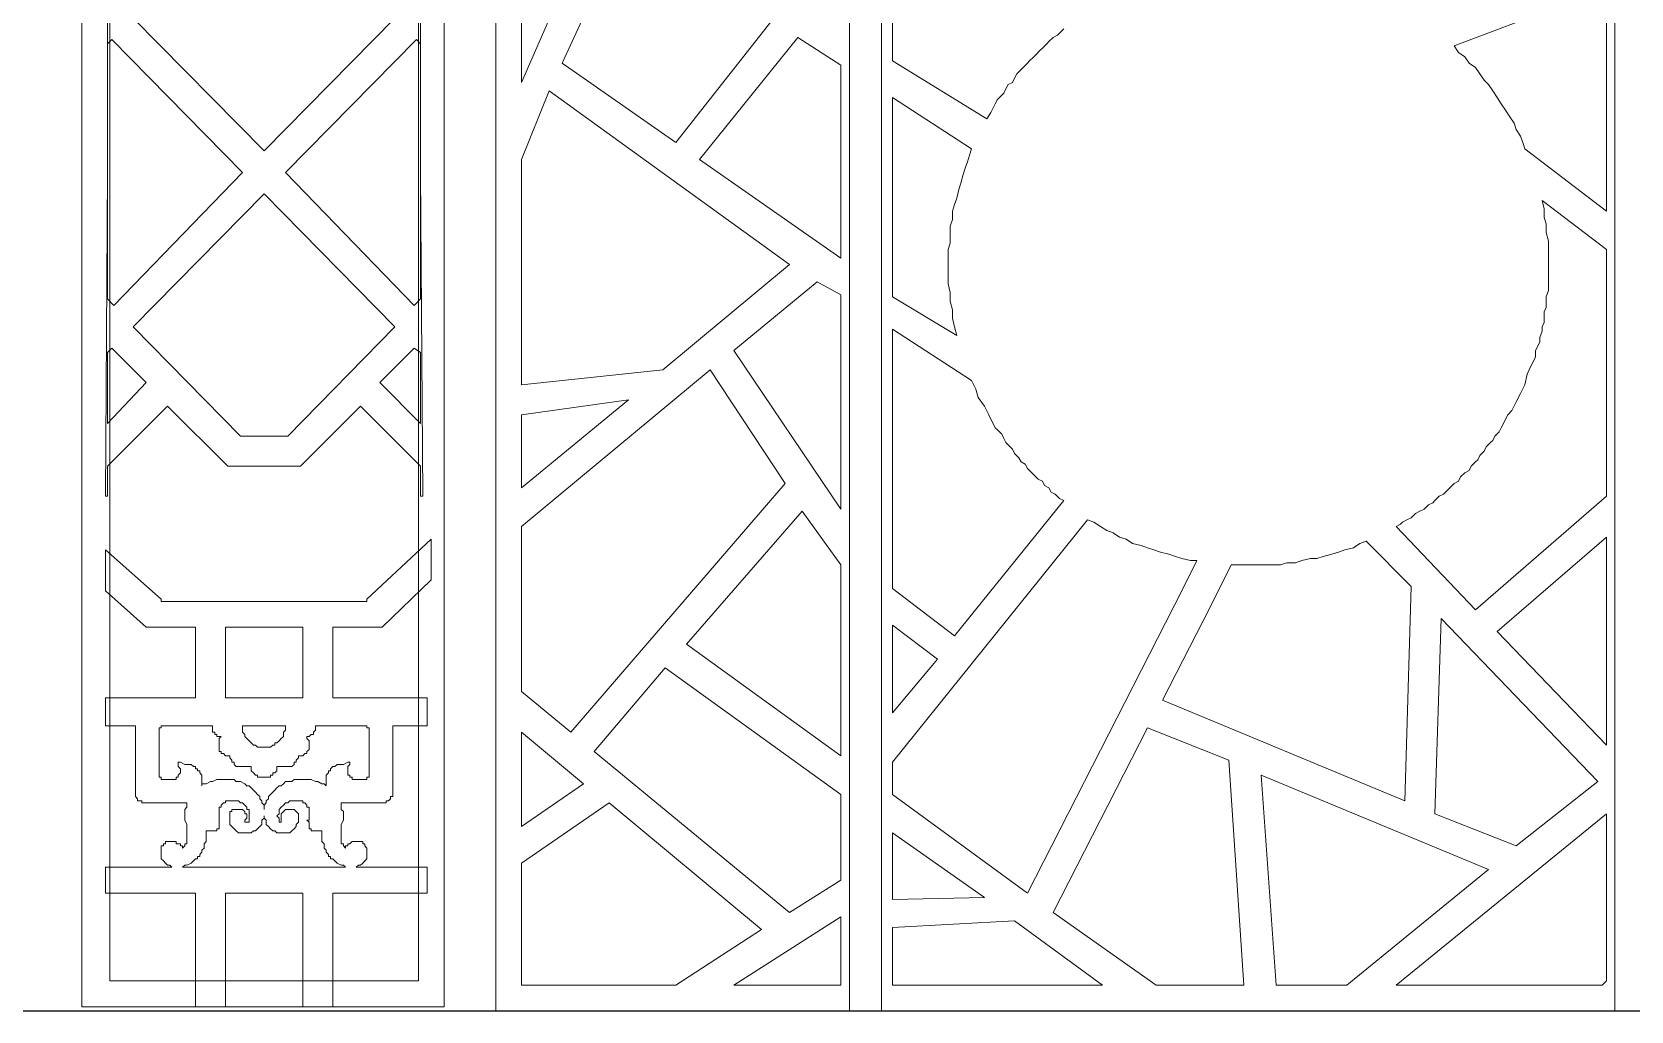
# Model space of a CAD drawing. Extents: x -66030 to 95157, y -13132 to 45879.
# Drawn here: x -61783 to -58870, y 24423 to 26206 of the extents above; entities that cross this region are included whole.
import ezdxf

# ---------------------------------------------------------------- set-up
doc = ezdxf.new("R2010")
doc.units = 0
doc.header["$LTSCALE"] = 100
doc.header["$MEASUREMENT"] = 0
doc.layers.get('0').update_dxf_attribs({"linetype": 'CONTINUOUS'})
doc.layers.add('3', color=11, linetype='CONTINUOUS')

msp = doc.modelspace()

# ---------------------------------------------------------------- linework, layer by layer
at = {"lineweight": 0}
for points in [[(-61691.7, 24430.4), (-61031.6, 24430.4), (-61031.6, 29164.4), (-61691.7, 29164.4), (-61691.7, 24430.4)], [(-61641, 24477.3), (-61078.5, 24477.3), (-61078.5, 29117.5), (-61641, 29117.5), (-61641, 24477.3)], [(-61598, 26231), (-61598, 26231), (-61359.7, 26477.1), (-61121.5, 26231), (-61121.5, 26231), (-61121.5, 26231), (-61359.7, 25988.9), (-61598, 26231), (-61598, 26231)], [(-60891, 26113.9), (-60754.3, 26426.3), (-60820.7, 26469.3), (-60891, 26399), (-60891, 26113.9)], [(-60891, 26113.9), (-60754.3, 26426.3), (-60820.7, 26469.3), (-60891, 26399), (-60891, 26113.9)], [(-60434, 26227.1), (-60609.8, 26004.5), (-60816.8, 26149), (-60703.5, 26395.1), (-60629.3, 26348.2), (-60559, 26305.3), (-60496.5, 26266.2), (-60434, 26227.1)], [(-60434, 26227.1), (-60609.8, 26004.5), (-60816.8, 26149), (-60703.5, 26395.1), (-60629.3, 26348.2), (-60559, 26305.3), (-60496.5, 26266.2), (-60434, 26227.1)], [(-58914.6, 26285.7), (-58914.6, 25879.5), (-59063, 25992.8), (-59066.9, 26004.5), (-59070.8, 26016.2), (-59078.7, 26027.9), (-59082.6, 26039.6), (-59090.4, 26051.4), (-59098.2, 26063.1), (-59106, 26074.8), (-59113.8, 26086.5), (-59121.6, 26098.2), (-59129.4, 26110), (-59137.2, 26117.8), (-59145.1, 26129.5), (-59152.9, 26141.2), (-59164.6, 26149), (-59172.4, 26160.7), (-59184.1, 26168.5), (-59191.9, 26180.3), (-58914.6, 26285.7)], [(-58914.6, 26285.7), (-58914.6, 25879.5), (-59063, 25992.8), (-59066.9, 26004.5), (-59070.8, 26016.2), (-59078.7, 26027.9), (-59082.6, 26039.6), (-59090.4, 26051.4), (-59098.2, 26063.1), (-59106, 26074.8), (-59113.8, 26086.5), (-59121.6, 26098.2), (-59129.4, 26110), (-59137.2, 26117.8), (-59145.1, 26129.5), (-59152.9, 26141.2), (-59164.6, 26149), (-59172.4, 26160.7), (-59184.1, 26168.5), (-59191.9, 26180.3), (-58914.6, 26285.7)], [(-61644.9, 25949.8), (-61644.9, 25719.4), (-61633.2, 25707.6), (-61398.8, 25949.8), (-61398.8, 25949.8), (-61637.1, 26192), (-61644.9, 26184.2), (-61644.9, 25949.8)], [(-61320.7, 25949.8), (-61086.3, 25707.6), (-61074.6, 25719.4), (-61074.6, 25949.8), (-61074.6, 26184.2), (-61082.4, 26192), (-61320.7, 25949.8), (-61320.7, 25949.8)], [(-60566.8, 25973.2), (-60387.2, 26195.9), (-60309, 26145.1), (-60309, 26020.1), (-60309, 26008.4), (-60309, 26008.4), (-60309, 26008.4), (-60309, 25793.6), (-60566.8, 25973.2)], [(-60566.8, 25973.2), (-60387.2, 26195.9), (-60309, 26145.1), (-60309, 26020.1), (-60309, 26008.4), (-60309, 26008.4), (-60309, 26008.4), (-60309, 25793.6), (-60566.8, 25973.2)], [(-60891, 25563.1), (-60633.2, 25590.5), (-60402.8, 25781.9), (-60840.2, 26098.2), (-60891, 25973.2), (-60891, 25563.1)], [(-60891, 25563.1), (-60633.2, 25590.5), (-60402.8, 25781.9), (-60840.2, 26098.2), (-60891, 25973.2), (-60891, 25563.1)], [(-60215.3, 26086.5), (-60070.8, 25992.8), (-60074.7, 25981.1), (-60078.6, 25969.3), (-60082.5, 25957.6), (-60086.4, 25945.9), (-60090.3, 25930.3), (-60094.2, 25918.6), (-60098.1, 25902.9), (-60102, 25891.2), (-60105.9, 25879.5), (-60105.9, 25863.9), (-60109.8, 25852.2), (-60109.8, 25836.5), (-60109.8, 25820.9), (-60113.7, 25809.2), (-60113.7, 25793.6), (-60113.7, 25781.9), (-60113.7, 25762.3), (-60113.7, 25746.7), (-60109.8, 25731.1), (-60109.8, 25715.4), (-60105.9, 25699.8), (-60105.9, 25684.2), (-60102, 25668.6), (-60098.1, 25653), (-60215.3, 25723.3), (-60215.3, 26086.5)], [(-60215.3, 26086.5), (-60070.8, 25992.8), (-60074.7, 25981.1), (-60078.6, 25969.3), (-60082.5, 25957.6), (-60086.4, 25945.9), (-60090.3, 25930.3), (-60094.2, 25918.6), (-60098.1, 25902.9), (-60102, 25891.2), (-60105.9, 25879.5), (-60105.9, 25863.9), (-60109.8, 25852.2), (-60109.8, 25836.5), (-60109.8, 25820.9), (-60113.7, 25809.2), (-60113.7, 25793.6), (-60113.7, 25781.9), (-60113.7, 25762.3), (-60113.7, 25746.7), (-60109.8, 25731.1), (-60109.8, 25715.4), (-60105.9, 25699.8), (-60105.9, 25684.2), (-60102, 25668.6), (-60098.1, 25653), (-60215.3, 25723.3), (-60215.3, 26086.5)], [(-61359.7, 25910.7), (-61598, 25668.6), (-61402.7, 25469.4), (-61359.7, 25469.4), (-61316.8, 25469.4), (-61121.5, 25668.6), (-61359.7, 25910.7)], [(-58914.6, 25809.2), (-58914.6, 25360), (-59152.9, 25153), (-59297.4, 25305.3), (-59289.6, 25309.2), (-59285.7, 25313.1), (-59277.9, 25317), (-59270, 25320.9), (-59262.2, 25328.8), (-59254.4, 25332.7), (-59246.6, 25336.6), (-59238.8, 25344.4), (-59231, 25348.3), (-59227.1, 25352.2), (-59219.3, 25360), (-59211.5, 25363.9), (-59203.6, 25371.7), (-59199.7, 25375.6), (-59191.9, 25383.4), (-59184.1, 25387.3), (-59180.2, 25395.2), (-59172.4, 25403), (-59164.6, 25406.9), (-59160.7, 25414.7), (-59152.9, 25422.5), (-59149, 25426.4), (-59145.1, 25434.2), (-59137.2, 25442), (-59133.3, 25449.8), (-59125.5, 25457.7), (-59121.6, 25461.6), (-59117.7, 25469.4), (-59109.9, 25477.2), (-59106, 25485), (-59102.1, 25492.8), (-59098.2, 25500.6), (-59094.3, 25508.4), (-59086.5, 25516.2), (-59078.7, 25531.9), (-59070.8, 25547.5), (-59063, 25563.1), (-59059.1, 25582.6), (-59051.3, 25598.3), (-59047.4, 25606.1), (-59043.5, 25613.9), (-59043.5, 25625.6), (-59039.6, 25633.4), (-59035.7, 25641.2), (-59035.7, 25649), (-59031.8, 25660.8), (-59031.8, 25668.6), (-59027.9, 25676.4), (-59027.9, 25688.1), (-59027.9, 25695.9), (-59024, 25703.7), (-59024, 25715.4), (-59024, 25723.3), (-59020.1, 25735), (-59020.1, 25742.8), (-59020.1, 25750.6), (-59020.1, 25762.3), (-59020.1, 25770.1), (-59020.1, 25781.9), (-59020.1, 25793.6), (-59020.1, 25809.2), (-59020.1, 25824.8), (-59024, 25840.4), (-59024, 25856.1), (-59027.9, 25867.8), (-59027.9, 25883.4), (-59031.8, 25899), (-58914.6, 25809.2)], [(-58914.6, 25809.2), (-58914.6, 25360), (-59152.9, 25153), (-59297.4, 25305.3), (-59289.6, 25309.2), (-59285.7, 25313.1), (-59277.9, 25317), (-59270, 25320.9), (-59262.2, 25328.8), (-59254.4, 25332.7), (-59246.6, 25336.6), (-59238.8, 25344.4), (-59231, 25348.3), (-59227.1, 25352.2), (-59219.3, 25360), (-59211.5, 25363.9), (-59203.6, 25371.7), (-59199.7, 25375.6), (-59191.9, 25383.4), (-59184.1, 25387.3), (-59180.2, 25395.2), (-59172.4, 25403), (-59164.6, 25406.9), (-59160.7, 25414.7), (-59152.9, 25422.5), (-59149, 25426.4), (-59145.1, 25434.2), (-59137.2, 25442), (-59133.3, 25449.8), (-59125.5, 25457.7), (-59121.6, 25461.6), (-59117.7, 25469.4), (-59109.9, 25477.2), (-59106, 25485), (-59102.1, 25492.8), (-59098.2, 25500.6), (-59094.3, 25508.4), (-59086.5, 25516.2), (-59078.7, 25531.9), (-59070.8, 25547.5), (-59063, 25563.1), (-59059.1, 25582.6), (-59051.3, 25598.3), (-59047.4, 25606.1), (-59043.5, 25613.9), (-59043.5, 25625.6), (-59039.6, 25633.4), (-59035.7, 25641.2), (-59035.7, 25649), (-59031.8, 25660.8), (-59031.8, 25668.6), (-59027.9, 25676.4), (-59027.9, 25688.1), (-59027.9, 25695.9), (-59024, 25703.7), (-59024, 25715.4), (-59024, 25723.3), (-59020.1, 25735), (-59020.1, 25742.8), (-59020.1, 25750.6), (-59020.1, 25762.3), (-59020.1, 25770.1), (-59020.1, 25781.9), (-59020.1, 25793.6), (-59020.1, 25809.2), (-59020.1, 25824.8), (-59024, 25840.4), (-59024, 25856.1), (-59027.9, 25867.8), (-59027.9, 25883.4), (-59031.8, 25899), (-58914.6, 25809.2)], [(-60309, 25727.2), (-60309, 25336.6), (-60504.3, 25625.6), (-60352, 25750.6), (-60309, 25727.2)], [(-60309, 25727.2), (-60309, 25336.6), (-60504.3, 25625.6), (-60352, 25750.6), (-60309, 25727.2)], [(-60215.3, 25192), (-60215.3, 25664.7), (-60070.8, 25570.9), (-60063, 25555.3), (-60059.1, 25539.7), (-60047.3, 25524.1), (-60039.5, 25508.4), (-60035.6, 25500.6), (-60031.7, 25492.8), (-60027.8, 25485), (-60023.9, 25481.1), (-60016.1, 25473.3), (-60012.2, 25465.5), (-60008.3, 25457.7), (-60000.5, 25449.8), (-59996.6, 25445.9), (-59992.6, 25438.1), (-59984.8, 25430.3), (-59980.9, 25422.5), (-59973.1, 25418.6), (-59969.2, 25410.8), (-59961.4, 25403), (-59957.5, 25399.1), (-59949.7, 25391.3), (-59941.9, 25387.3), (-59938, 25379.5), (-59930.2, 25375.6), (-59926.2, 25367.8), (-59918.4, 25363.9), (-59910.6, 25356.1), (-59902.8, 25352.2), (-60102, 25106.1), (-60215.3, 25192)], [(-60215.3, 25192), (-60215.3, 25664.7), (-60070.8, 25570.9), (-60063, 25555.3), (-60059.1, 25539.7), (-60047.3, 25524.1), (-60039.5, 25508.4), (-60035.6, 25500.6), (-60031.7, 25492.8), (-60027.8, 25485), (-60023.9, 25481.1), (-60016.1, 25473.3), (-60012.2, 25465.5), (-60008.3, 25457.7), (-60000.5, 25449.8), (-59996.6, 25445.9), (-59992.6, 25438.1), (-59984.8, 25430.3), (-59980.9, 25422.5), (-59973.1, 25418.6), (-59969.2, 25410.8), (-59961.4, 25403), (-59957.5, 25399.1), (-59949.7, 25391.3), (-59941.9, 25387.3), (-59938, 25379.5), (-59930.2, 25375.6), (-59926.2, 25367.8), (-59918.4, 25363.9), (-59910.6, 25356.1), (-59902.8, 25352.2), (-60102, 25106.1), (-60215.3, 25192)], [(-61637.1, 25629.5), (-61574.6, 25567), (-61644.9, 25492.8), (-61644.9, 25621.7), (-61637.1, 25629.5)], [(-61086.3, 25629.5), (-61148.8, 25567), (-61074.6, 25492.8), (-61074.6, 25621.7), (-61086.3, 25629.5)], [(-60891, 25004.6), (-60801.2, 24930.3), (-60410.6, 25383.4), (-60547.3, 25590.5), (-60891, 25305.3), (-60891, 25004.6)], [(-60891, 25004.6), (-60801.2, 24930.3), (-60410.6, 25383.4), (-60547.3, 25590.5), (-60891, 25305.3), (-60891, 25004.6)], [(-60891, 25375.6), (-60695.7, 25535.8), (-60891, 25508.4), (-60891, 25375.6)], [(-60891, 25375.6), (-60695.7, 25535.8), (-60891, 25508.4), (-60891, 25375.6)], [(-60309, 25235), (-60309, 24887.4), (-60590.3, 25090.5), (-60379.3, 25332.7), (-60309, 25235)], [(-60309, 25235), (-60309, 24887.4), (-60590.3, 25090.5), (-60379.3, 25332.7), (-60309, 25235)], [(-60215.3, 24817.1), (-60215.3, 24875.7), (-59859.8, 25317), (-59848.1, 25313.1), (-59836.4, 25305.3), (-59824.7, 25297.5), (-59813, 25293.6), (-59801.3, 25285.8), (-59789.5, 25281.9), (-59777.8, 25274.1), (-59762.2, 25270.2), (-59750.5, 25266.3), (-59738.8, 25262.4), (-59727, 25258.5), (-59711.4, 25254.5), (-59699.7, 25250.6), (-59688, 25246.7), (-59672.4, 25242.8), (-59660.6, 25242.8), (-59688, 25188.1), (-59969.2, 24637.4), (-60215.3, 24817.1)], [(-60215.3, 24817.1), (-60215.3, 24875.7), (-59859.8, 25317), (-59848.1, 25313.1), (-59836.4, 25305.3), (-59824.7, 25297.5), (-59813, 25293.6), (-59801.3, 25285.8), (-59789.5, 25281.9), (-59777.8, 25274.1), (-59762.2, 25270.2), (-59750.5, 25266.3), (-59738.8, 25262.4), (-59727, 25258.5), (-59711.4, 25254.5), (-59699.7, 25250.6), (-59688, 25246.7), (-59672.4, 25242.8), (-59660.6, 25242.8), (-59688, 25188.1), (-59969.2, 24637.4), (-60215.3, 24817.1)], [(-58914.6, 25285.8), (-58914.6, 24906.9), (-59113.8, 25113.9), (-58914.6, 25285.8)], [(-58914.6, 25285.8), (-58914.6, 24906.9), (-59113.8, 25113.9), (-58914.6, 25285.8)], [(-61359.7, 24430.4), (-61078.5, 24430.4), (-61078.5, 24430.4), (-61234.7, 24430.4), (-61234.7, 24430.4), (-61234.7, 24602.2), (-61234.7, 24637.4), (-61062.9, 24637.4), (-61062.9, 24684.3), (-61191.8, 24684.3), (-61187.9, 24688.2), (-61187.9, 24688.2), (-61184, 24688.2), (-61180.1, 24692.1), (-61180.1, 24692.1), (-61176.2, 24696), (-61176.2, 24696), (-61176.2, 24696), (-61172.3, 24699.9), (-61172.3, 24699.9), (-61172.3, 24703.8), (-61172.3, 24707.7), (-61172.3, 24707.7), (-61172.3, 24711.6), (-61172.3, 24711.6), (-61172.3, 24715.5), (-61172.3, 24719.4), (-61172.3, 24719.4), (-61176.2, 24723.3), (-61176.2, 24723.3), (-61176.2, 24727.2), (-61180.1, 24727.2), (-61180.1, 24731.1), (-61184, 24731.1), (-61187.9, 24731.1), (-61187.9, 24731.1), (-61191.8, 24731.1), (-61191.8, 24731.1), (-61195.7, 24731.1), (-61195.7, 24731.1), (-61199.6, 24731.1), (-61203.5, 24727.2), (-61203.5, 24727.2), (-61203.5, 24727.2), (-61207.4, 24727.2), (-61207.4, 24723.3), (-61211.3, 24723.3), (-61211.3, 24723.3), (-61211.3, 24719.4), (-61211.3, 24719.4), (-61215.2, 24723.3), (-61215.2, 24723.3), (-61215.2, 24723.3), (-61215.2, 24727.2), (-61219.1, 24727.2), (-61219.1, 24731.1), (-61219.1, 24739), (-61219.1, 24742.9), (-61219.1, 24746.8), (-61219.1, 24754.6), (-61219.1, 24758.5), (-61219.1, 24762.4), (-61215.2, 24770.2), (-61215.2, 24774.1), (-61215.2, 24781.9), (-61215.2, 24785.8), (-61219.1, 24789.7), (-61219.1, 24793.6), (-61219.1, 24797.5), (-61219.1, 24801.5), (-61219.1, 24801.5), (-61156.6, 24801.5), (-61156.6, 24801.5), (-61141, 24801.5), (-61137.1, 24801.5), (-61137.1, 24805.4), (-61137.1, 24805.4), (-61137.1, 24805.4), (-61133.2, 24805.4), (-61133.2, 24805.4), (-61133.2, 24805.4), (-61129.3, 24809.3), (-61129.3, 24809.3), (-61129.3, 24809.3), (-61129.3, 24813.2), (-61125.4, 24813.2), (-61125.4, 24813.2), (-61125.4, 24813.2), (-61125.4, 24813.2), (-61125.4, 24813.2), (-61125.4, 24813.2), (-61125.4, 24813.2), (-61125.4, 24813.2), (-61125.4, 24813.2), (-61125.4, 24813.2), (-61125.4, 24817.1), (-61125.4, 24942.1), (-61062.9, 24942.1), (-61062.9, 24992.8), (-61234.7, 24992.8), (-61234.7, 25121.7), (-61144.9, 25121.7), (-61144.9, 25121.7), (-61144.9, 25121.7), (-61055.1, 25207.7), (-61055.1, 25281.9), (-61172.3, 25172.5), (-61172.3, 25168.6), (-61359.7, 25168.6), (-61547.2, 25168.6), (-61547.2, 25172.5), (-61648.8, 25262.4), (-61648.8, 25188.1), (-61574.6, 25121.7), (-61574.6, 25121.7), (-61574.6, 25121.7), (-61484.7, 25121.7), (-61484.7, 24992.8), (-61648.8, 24992.8), (-61648.8, 24942.1), (-61594.1, 24942.1), (-61594.1, 24817.1), (-61594.1, 24813.2), (-61594.1, 24813.2), (-61594.1, 24813.2), (-61594.1, 24813.2), (-61594.1, 24813.2), (-61594.1, 24813.2), (-61594.1, 24813.2), (-61594.1, 24813.2), (-61594.1, 24813.2), (-61594.1, 24813.2), (-61594.1, 24813.2), (-61590.2, 24809.3), (-61590.2, 24809.3), (-61590.2, 24809.3), (-61590.2, 24805.4), (-61586.3, 24805.4), (-61586.3, 24805.4), (-61582.4, 24805.4), (-61582.4, 24805.4), (-61582.4, 24805.4), (-61582.4, 24801.5), (-61578.5, 24801.5), (-61562.8, 24801.5), (-61562.8, 24801.5), (-61500.4, 24801.5), (-61500.4, 24801.5), (-61500.4, 24797.5), (-61500.4, 24793.6), (-61504.3, 24789.7), (-61504.3, 24785.8), (-61504.3, 24781.9), (-61504.3, 24774.1), (-61504.3, 24770.2), (-61500.4, 24762.4), (-61500.4, 24758.5), (-61500.4, 24754.6), (-61500.4, 24746.8), (-61500.4, 24742.9), (-61500.4, 24739), (-61500.4, 24731.1), (-61500.4, 24731.1), (-61500.4, 24727.2), (-61504.3, 24727.2), (-61504.3, 24723.3), (-61504.3, 24723.3), (-61504.3, 24723.3), (-61508.2, 24719.4), (-61508.2, 24719.4), (-61508.2, 24723.3), (-61512.1, 24723.3), (-61512.1, 24723.3), (-61512.1, 24727.2), (-61516, 24727.2), (-61516, 24727.2), (-61519.9, 24727.2), (-61519.9, 24731.1), (-61523.8, 24731.1), (-61523.8, 24731.1), (-61527.7, 24731.1), (-61527.7, 24731.1), (-61531.6, 24731.1), (-61535.5, 24731.1), (-61535.5, 24731.1), (-61539.4, 24731.1), (-61539.4, 24727.2), (-61543.3, 24727.2), (-61543.3, 24723.3), (-61547.2, 24723.3), (-61547.2, 24719.4), (-61547.2, 24719.4), (-61547.2, 24715.5), (-61547.2, 24711.6), (-61547.2, 24711.6), (-61547.2, 24707.7), (-61547.2, 24707.7), (-61547.2, 24703.8), (-61547.2, 24699.9), (-61547.2, 24699.9), (-61543.3, 24696), (-61543.3, 24696), (-61543.3, 24696), (-61539.4, 24692.1), (-61539.4, 24692.1), (-61535.5, 24688.2), (-61531.6, 24688.2), (-61531.6, 24688.2), (-61527.7, 24684.3), (-61648.8, 24684.3), (-61648.8, 24637.4), (-61484.7, 24637.4), (-61484.7, 24602.2), (-61484.7, 24430.4), (-61484.7, 24430.4), (-61641, 24430.4), (-61641, 24430.4), (-61359.7, 24430.4)], [(-59637.2, 25156.9), (-59598.1, 25235), (-59582.5, 25235), (-59566.9, 25235), (-59551.3, 25235), (-59539.6, 25235), (-59523.9, 25235), (-59508.3, 25235), (-59496.6, 25238.9), (-59481, 25238.9), (-59469.3, 25242.8), (-59453.6, 25246.7), (-59441.9, 25246.7), (-59430.2, 25250.6), (-59414.6, 25254.5), (-59402.8, 25258.5), (-59391.1, 25262.4), (-59375.5, 25266.3), (-59363.8, 25274.1), (-59352.1, 25278), (-59270, 25196), (-59281.8, 24805.4), (-59723.1, 24988.9), (-59637.2, 25156.9)], [(-59637.2, 25156.9), (-59598.1, 25235), (-59582.5, 25235), (-59566.9, 25235), (-59551.3, 25235), (-59539.6, 25235), (-59523.9, 25235), (-59508.3, 25235), (-59496.6, 25238.9), (-59481, 25238.9), (-59469.3, 25242.8), (-59453.6, 25246.7), (-59441.9, 25246.7), (-59430.2, 25250.6), (-59414.6, 25254.5), (-59402.8, 25258.5), (-59391.1, 25262.4), (-59375.5, 25266.3), (-59363.8, 25274.1), (-59352.1, 25278), (-59270, 25196), (-59281.8, 24805.4), (-59723.1, 24988.9), (-59637.2, 25156.9)], [(-61359.7, 25121.7), (-61289.4, 25121.7), (-61289.4, 24992.8), (-61359.7, 24992.8), (-61430, 24992.8), (-61430, 25121.7), (-61359.7, 25121.7)], [(-60215.3, 24965.5), (-60215.3, 25125.6), (-60133.3, 25063.2), (-60215.3, 24965.5)], [(-60215.3, 24965.5), (-60215.3, 25125.6), (-60133.3, 25063.2), (-60215.3, 24965.5)], [(-59078.7, 24723.3), (-58930.2, 24840.5), (-59215.4, 25137.4), (-59227.1, 24781.9), (-59078.7, 24723.3)], [(-59078.7, 24723.3), (-58930.2, 24840.5), (-59215.4, 25137.4), (-59227.1, 24781.9), (-59078.7, 24723.3)], [(-60309, 24817.1), (-60309, 24660.8), (-60402.8, 24602.2), (-60758.2, 24895.2), (-60629.3, 25047.5), (-60309, 24817.1)], [(-60309, 24817.1), (-60309, 24660.8), (-60402.8, 24602.2), (-60758.2, 24895.2), (-60629.3, 25047.5), (-60309, 24817.1)], [(-61359.7, 24848.3), (-61359.7, 24848.3), (-61355.8, 24848.3), (-61351.9, 24848.3), (-61351.9, 24848.3), (-61348, 24848.3), (-61348, 24852.2), (-61344.1, 24852.2), (-61344.1, 24852.2), (-61344.1, 24856.1), (-61340.2, 24856.1), (-61340.2, 24856.1), (-61336.3, 24860), (-61336.3, 24860), (-61336.3, 24863.9), (-61336.3, 24867.9), (-61336.3, 24867.9), (-61332.4, 24867.9), (-61328.5, 24867.9), (-61324.6, 24867.9), (-61324.6, 24867.9), (-61320.7, 24867.9), (-61316.8, 24867.9), (-61316.8, 24867.9), (-61312.9, 24867.9), (-61312.9, 24867.9), (-61312.9, 24867.9), (-61309, 24867.9), (-61309, 24867.9), (-61305.1, 24871.8), (-61305.1, 24871.8), (-61305.1, 24871.8), (-61305.1, 24875.7), (-61301.1, 24875.7), (-61301.1, 24879.6), (-61301.1, 24879.6), (-61297.2, 24883.5), (-61297.2, 24887.4), (-61297.2, 24887.4), (-61297.2, 24887.4), (-61293.3, 24887.4), (-61289.4, 24887.4), (-61289.4, 24887.4), (-61285.5, 24891.3), (-61285.5, 24891.3), (-61281.6, 24891.3), (-61281.6, 24891.3), (-61281.6, 24895.2), (-61281.6, 24895.2), (-61277.7, 24899.1), (-61277.7, 24899.1), (-61277.7, 24903), (-61277.7, 24906.9), (-61277.7, 24906.9), (-61277.7, 24910.8), (-61277.7, 24914.7), (-61277.7, 24914.7), (-61281.6, 24918.6), (-61281.6, 24922.5), (-61277.7, 24922.5), (-61277.7, 24922.5), (-61273.8, 24926.4), (-61273.8, 24926.4), (-61269.9, 24926.4), (-61269.9, 24930.3), (-61269.9, 24930.3), (-61266, 24934.3), (-61266, 24934.3), (-61266, 24938.2), (-61266, 24938.2), (-61266, 24942.1), (-61180.1, 24942.1), (-61176.2, 24942.1), (-61176.2, 24942.1), (-61172.3, 24942.1), (-61172.3, 24938.2), (-61172.3, 24938.2), (-61168.3, 24938.2), (-61168.3, 24938.2), (-61168.3, 24938.2), (-61168.3, 24934.3), (-61168.3, 24848.3), (-61168.3, 24848.3), (-61168.3, 24848.3), (-61172.3, 24848.3), (-61172.3, 24848.3), (-61172.3, 24844.4), (-61176.2, 24844.4), (-61176.2, 24844.4), (-61180.1, 24844.4), (-61184, 24844.4), (-61187.9, 24844.4), (-61191.8, 24844.4), (-61191.8, 24844.4), (-61195.7, 24844.4), (-61199.6, 24844.4), (-61199.6, 24848.3), (-61203.5, 24848.3), (-61203.5, 24848.3), (-61203.5, 24852.2), (-61207.4, 24852.2), (-61207.4, 24856.1), (-61207.4, 24856.1), (-61207.4, 24860), (-61207.4, 24860), (-61207.4, 24863.9), (-61207.4, 24867.9), (-61203.5, 24871.8), (-61203.5, 24875.7), (-61207.4, 24875.7), (-61215.2, 24871.8), (-61219.1, 24871.8), (-61223, 24871.8), (-61226.9, 24871.8), (-61230.8, 24867.9), (-61234.7, 24867.9), (-61238.7, 24863.9), (-61238.7, 24863.9), (-61238.7, 24860), (-61242.6, 24860), (-61242.6, 24860), (-61242.6, 24856.1), (-61246.5, 24852.2), (-61246.5, 24848.3), (-61246.5, 24844.4), (-61246.5, 24840.5), (-61246.5, 24832.7), (-61250.4, 24836.6), (-61250.4, 24836.6), (-61254.3, 24836.6), (-61262.1, 24840.5), (-61266, 24840.5), (-61273.8, 24844.4), (-61281.6, 24844.4), (-61285.5, 24844.4), (-61289.4, 24844.4), (-61293.3, 24844.4), (-61297.2, 24844.4), (-61301.1, 24844.4), (-61305.1, 24844.4), (-61309, 24840.5), (-61312.9, 24840.5), (-61320.7, 24840.5), (-61324.6, 24836.6), (-61328.5, 24832.7), (-61332.4, 24832.7), (-61336.3, 24828.8), (-61340.2, 24824.9), (-61344.1, 24821), (-61348, 24817.1), (-61351.9, 24813.2), (-61351.9, 24809.3), (-61355.8, 24805.4), (-61355.8, 24801.5), (-61359.7, 24797.5), (-61359.7, 24789.7), (-61359.7, 24789.7), (-61359.7, 24789.7), (-61359.7, 24789.7), (-61359.7, 24789.7), (-61359.7, 24797.5), (-61363.6, 24801.5), (-61363.6, 24805.4), (-61367.6, 24809.3), (-61367.6, 24813.2), (-61371.5, 24817.1), (-61375.4, 24821), (-61379.3, 24824.9), (-61383.2, 24828.8), (-61387.1, 24832.7), (-61391, 24832.7), (-61394.9, 24836.6), (-61402.7, 24840.5), (-61406.6, 24840.5), (-61410.5, 24840.5), (-61414.4, 24844.4), (-61418.3, 24844.4), (-61422.2, 24844.4), (-61426.1, 24844.4), (-61430, 24844.4), (-61434, 24844.4), (-61437.9, 24844.4), (-61445.7, 24844.4), (-61453.5, 24840.5), (-61457.4, 24840.5), (-61465.2, 24836.6), (-61469.1, 24836.6), (-61473, 24836.6), (-61473, 24832.7), (-61473, 24840.5), (-61473, 24844.4), (-61473, 24848.3), (-61473, 24852.2), (-61476.9, 24856.1), (-61476.9, 24860), (-61480.8, 24860), (-61480.8, 24860), (-61480.8, 24863.9), (-61484.7, 24863.9), (-61484.7, 24867.9), (-61488.6, 24867.9), (-61492.5, 24871.8), (-61496.4, 24871.8), (-61500.4, 24871.8), (-61504.3, 24871.8), (-61512.1, 24875.7), (-61516, 24875.7), (-61516, 24871.8), (-61516, 24867.9), (-61512.1, 24863.9), (-61512.1, 24860), (-61512.1, 24860), (-61512.1, 24856.1), (-61512.1, 24856.1), (-61516, 24852.2), (-61516, 24852.2), (-61516, 24848.3), (-61516, 24848.3), (-61519.9, 24848.3), (-61519.9, 24844.4), (-61523.8, 24844.4), (-61527.7, 24844.4), (-61527.7, 24844.4), (-61531.6, 24844.4), (-61535.5, 24844.4), (-61539.4, 24844.4), (-61543.3, 24844.4), (-61543.3, 24844.4), (-61547.2, 24844.4), (-61547.2, 24848.3), (-61547.2, 24848.3), (-61551.1, 24848.3), (-61551.1, 24848.3), (-61551.1, 24848.3), (-61551.1, 24934.3), (-61551.1, 24938.2), (-61551.1, 24938.2), (-61551.1, 24938.2), (-61547.2, 24938.2), (-61547.2, 24938.2), (-61547.2, 24942.1), (-61547.2, 24942.1), (-61543.3, 24942.1), (-61539.4, 24942.1), (-61453.5, 24942.1), (-61453.5, 24938.2), (-61453.5, 24938.2), (-61453.5, 24934.3), (-61453.5, 24934.3), (-61453.5, 24930.3), (-61449.6, 24930.3), (-61449.6, 24926.4), (-61449.6, 24926.4), (-61445.7, 24926.4), (-61445.7, 24922.5), (-61441.8, 24922.5), (-61437.9, 24922.5), (-61441.8, 24918.6), (-61441.8, 24914.7), (-61441.8, 24914.7), (-61441.8, 24910.8), (-61441.8, 24906.9), (-61441.8, 24906.9), (-61441.8, 24903), (-61441.8, 24899.1), (-61441.8, 24899.1), (-61441.8, 24895.2), (-61437.9, 24895.2), (-61437.9, 24891.3), (-61437.9, 24891.3), (-61434, 24891.3), (-61434, 24891.3), (-61430, 24887.4), (-61430, 24887.4), (-61426.1, 24887.4), (-61426.1, 24887.4), (-61422.2, 24887.4), (-61422.2, 24887.4), (-61422.2, 24883.5), (-61418.3, 24879.6), (-61418.3, 24879.6), (-61418.3, 24875.7), (-61414.4, 24875.7), (-61414.4, 24871.8), (-61414.4, 24871.8), (-61414.4, 24871.8), (-61410.5, 24867.9), (-61410.5, 24867.9), (-61406.6, 24867.9), (-61406.6, 24867.9), (-61402.7, 24867.9), (-61402.7, 24867.9), (-61398.8, 24867.9), (-61394.9, 24867.9), (-61394.9, 24867.9), (-61391, 24867.9), (-61387.1, 24867.9), (-61387.1, 24867.9), (-61383.2, 24867.9), (-61383.2, 24863.9), (-61383.2, 24860), (-61383.2, 24860), (-61379.3, 24856.1), (-61379.3, 24856.1), (-61379.3, 24856.1), (-61375.4, 24852.2), (-61375.4, 24852.2), (-61371.5, 24852.2), (-61371.5, 24848.3), (-61367.6, 24848.3), (-61367.6, 24848.3), (-61363.6, 24848.3), (-61363.6, 24848.3), (-61359.7, 24848.3)], [(-61359.7, 24942.1), (-61359.7, 24942.1), (-61320.7, 24942.1), (-61320.7, 24942.1), (-61320.7, 24938.2), (-61320.7, 24934.3), (-61324.6, 24930.3), (-61324.6, 24926.4), (-61324.6, 24922.5), (-61328.5, 24918.6), (-61328.5, 24918.6), (-61332.4, 24914.7), (-61336.3, 24910.8), (-61340.2, 24910.8), (-61340.2, 24906.9), (-61344.1, 24906.9), (-61348, 24903), (-61351.9, 24903), (-61355.8, 24903), (-61359.7, 24903), (-61359.7, 24903), (-61359.7, 24903), (-61363.6, 24903), (-61367.6, 24903), (-61371.5, 24903), (-61375.4, 24906.9), (-61379.3, 24906.9), (-61383.2, 24910.8), (-61383.2, 24910.8), (-61387.1, 24914.7), (-61391, 24918.6), (-61391, 24918.6), (-61394.9, 24922.5), (-61394.9, 24926.4), (-61398.8, 24930.3), (-61398.8, 24934.3), (-61398.8, 24938.2), (-61398.8, 24942.1), (-61398.8, 24942.1), (-61359.7, 24942.1), (-61359.7, 24942.1)], [(-59574.7, 24469.4), (-59602.1, 24879.6), (-59750.5, 24938.2), (-59922.3, 24602.2), (-59734.9, 24469.4), (-59574.7, 24469.4)], [(-59574.7, 24469.4), (-59602.1, 24879.6), (-59750.5, 24938.2), (-59922.3, 24602.2), (-59734.9, 24469.4), (-59574.7, 24469.4)], [(-60891, 24758.5), (-60777.7, 24836.6), (-60891, 24930.3), (-60891, 24758.5)], [(-60891, 24758.5), (-60777.7, 24836.6), (-60891, 24930.3), (-60891, 24758.5)], [(-59387.2, 24469.4), (-59129.4, 24680.4), (-59543.5, 24852.2), (-59516.1, 24469.4), (-59387.2, 24469.4)], [(-59387.2, 24469.4), (-59129.4, 24680.4), (-59543.5, 24852.2), (-59516.1, 24469.4), (-59387.2, 24469.4)], [(-61359.7, 24778), (-61359.7, 24778), (-61359.7, 24778), (-61359.7, 24778), (-61359.7, 24774.1), (-61355.8, 24770.2), (-61355.8, 24766.3), (-61355.8, 24762.4), (-61351.9, 24758.5), (-61351.9, 24758.5), (-61348, 24754.6), (-61348, 24754.6), (-61344.1, 24750.7), (-61340.2, 24750.7), (-61340.2, 24750.7), (-61336.3, 24746.8), (-61332.4, 24746.8), (-61328.5, 24746.8), (-61328.5, 24746.8), (-61324.6, 24746.8), (-61320.7, 24746.8), (-61316.8, 24746.8), (-61316.8, 24746.8), (-61312.9, 24746.8), (-61309, 24750.7), (-61309, 24750.7), (-61305.1, 24754.6), (-61305.1, 24754.6), (-61301.1, 24758.5), (-61301.1, 24758.5), (-61301.1, 24762.4), (-61297.2, 24766.3), (-61297.2, 24766.3), (-61297.2, 24770.2), (-61297.2, 24774.1), (-61297.2, 24778), (-61297.2, 24778), (-61297.2, 24781.9), (-61301.1, 24785.8), (-61301.1, 24785.8), (-61301.1, 24785.8), (-61305.1, 24789.7), (-61305.1, 24789.7), (-61305.1, 24789.7), (-61309, 24789.7), (-61309, 24789.7), (-61309, 24789.7), (-61312.9, 24789.7), (-61312.9, 24789.7), (-61316.8, 24789.7), (-61316.8, 24789.7), (-61320.7, 24789.7), (-61320.7, 24789.7), (-61324.6, 24785.8), (-61324.6, 24785.8), (-61324.6, 24785.8), (-61324.6, 24785.8), (-61328.5, 24781.9), (-61328.5, 24781.9), (-61328.5, 24778), (-61328.5, 24778), (-61328.5, 24774.1), (-61328.5, 24774.1), (-61328.5, 24770.2), (-61328.5, 24766.3), (-61328.5, 24766.3), (-61328.5, 24766.3), (-61328.5, 24766.3), (-61328.5, 24766.3), (-61328.5, 24766.3), (-61332.4, 24766.3), (-61332.4, 24766.3), (-61332.4, 24770.2), (-61332.4, 24774.1), (-61332.4, 24774.1), (-61336.3, 24778), (-61332.4, 24781.9), (-61332.4, 24781.9), (-61332.4, 24785.8), (-61332.4, 24785.8), (-61332.4, 24789.7), (-61332.4, 24789.7), (-61328.5, 24793.6), (-61328.5, 24793.6), (-61324.6, 24797.5), (-61324.6, 24797.5), (-61320.7, 24801.5), (-61320.7, 24801.5), (-61316.8, 24801.5), (-61316.8, 24801.5), (-61312.9, 24805.4), (-61312.9, 24805.4), (-61309, 24805.4), (-61309, 24805.4), (-61305.1, 24805.4), (-61301.1, 24805.4), (-61301.1, 24805.4), (-61297.2, 24805.4), (-61297.2, 24805.4), (-61293.3, 24805.4), (-61289.4, 24805.4), (-61289.4, 24801.5), (-61285.5, 24801.5), (-61285.5, 24801.5), (-61281.6, 24797.5), (-61281.6, 24797.5), (-61281.6, 24793.6), (-61281.6, 24793.6), (-61277.7, 24793.6), (-61277.7, 24789.7), (-61277.7, 24785.8), (-61277.7, 24785.8), (-61277.7, 24781.9), (-61277.7, 24781.9), (-61277.7, 24778), (-61277.7, 24774.1), (-61277.7, 24770.2), (-61281.6, 24770.2), (-61277.7, 24766.3), (-61277.7, 24762.4), (-61277.7, 24762.4), (-61277.7, 24762.4), (-61277.7, 24758.5), (-61277.7, 24758.5), (-61277.7, 24754.6), (-61273.8, 24754.6), (-61273.8, 24754.6), (-61273.8, 24754.6), (-61273.8, 24750.7), (-61269.9, 24750.7), (-61269.9, 24750.7), (-61266, 24750.7), (-61262.1, 24750.7), (-61262.1, 24750.7), (-61258.2, 24750.7), (-61254.3, 24750.7), (-61254.3, 24750.7), (-61254.3, 24742.9), (-61254.3, 24735.1), (-61254.3, 24731.1), (-61250.4, 24727.2), (-61250.4, 24719.4), (-61246.5, 24715.5), (-61246.5, 24711.6), (-61242.6, 24707.7), (-61242.6, 24707.7), (-61242.6, 24703.8), (-61238.7, 24703.8), (-61238.7, 24699.9), (-61234.7, 24699.9), (-61234.7, 24699.9), (-61230.8, 24696), (-61230.8, 24696), (-61226.9, 24692.1), (-61219.1, 24688.2), (-61215.2, 24688.2), (-61211.3, 24684.3), (-61359.7, 24684.3), (-61508.2, 24684.3), (-61504.3, 24688.2), (-61500.4, 24688.2), (-61492.5, 24692.1), (-61488.6, 24696), (-61488.6, 24696), (-61484.7, 24699.9), (-61484.7, 24699.9), (-61480.8, 24699.9), (-61480.8, 24703.8), (-61476.9, 24703.8), (-61476.9, 24707.7), (-61476.9, 24707.7), (-61473, 24711.6), (-61473, 24715.5), (-61469.1, 24719.4), (-61469.1, 24727.2), (-61465.2, 24731.1), (-61465.2, 24735.1), (-61465.2, 24742.9), (-61465.2, 24750.7), (-61465.2, 24750.7), (-61461.3, 24750.7), (-61457.4, 24750.7), (-61457.4, 24750.7), (-61453.5, 24750.7), (-61453.5, 24750.7), (-61449.6, 24750.7), (-61445.7, 24750.7), (-61445.7, 24754.6), (-61445.7, 24754.6), (-61445.7, 24754.6), (-61441.8, 24754.6), (-61441.8, 24758.5), (-61441.8, 24758.5), (-61441.8, 24762.4), (-61441.8, 24762.4), (-61441.8, 24762.4), (-61441.8, 24766.3), (-61441.8, 24770.2), (-61441.8, 24770.2), (-61441.8, 24774.1), (-61441.8, 24778), (-61441.8, 24781.9), (-61441.8, 24781.9), (-61441.8, 24785.8), (-61441.8, 24785.8), (-61441.8, 24789.7), (-61441.8, 24793.6), (-61441.8, 24793.6), (-61437.9, 24793.6), (-61437.9, 24797.5), (-61437.9, 24797.5), (-61434, 24801.5), (-61434, 24801.5), (-61430, 24801.5), (-61430, 24805.4), (-61426.1, 24805.4), (-61426.1, 24805.4), (-61422.2, 24805.4), (-61418.3, 24805.4), (-61418.3, 24805.4), (-61414.4, 24805.4), (-61414.4, 24805.4), (-61410.5, 24805.4), (-61406.6, 24805.4), (-61406.6, 24805.4), (-61402.7, 24801.5), (-61402.7, 24801.5), (-61398.8, 24801.5), (-61398.8, 24801.5), (-61394.9, 24797.5), (-61394.9, 24797.5), (-61391, 24793.6), (-61391, 24793.6), (-61391, 24789.7), (-61387.1, 24789.7), (-61387.1, 24785.8), (-61387.1, 24785.8), (-61387.1, 24781.9), (-61387.1, 24781.9), (-61387.1, 24778), (-61387.1, 24774.1), (-61387.1, 24774.1), (-61387.1, 24770.2), (-61387.1, 24766.3), (-61391, 24766.3), (-61391, 24766.3), (-61391, 24766.3), (-61391, 24766.3), (-61391, 24766.3), (-61394.9, 24766.3), (-61394.9, 24766.3), (-61394.9, 24770.2), (-61391, 24774.1), (-61391, 24774.1), (-61391, 24778), (-61391, 24778), (-61391, 24781.9), (-61394.9, 24781.9), (-61394.9, 24785.8), (-61394.9, 24785.8), (-61394.9, 24785.8), (-61394.9, 24785.8), (-61398.8, 24789.7), (-61398.8, 24789.7), (-61402.7, 24789.7), (-61402.7, 24789.7), (-61406.6, 24789.7), (-61406.6, 24789.7), (-61410.5, 24789.7), (-61410.5, 24789.7), (-61410.5, 24789.7), (-61414.4, 24789.7), (-61414.4, 24789.7), (-61418.3, 24789.7), (-61418.3, 24785.8), (-61418.3, 24785.8), (-61422.2, 24785.8), (-61422.2, 24781.9), (-61422.2, 24778), (-61422.2, 24778), (-61422.2, 24774.1), (-61422.2, 24770.2), (-61422.2, 24766.3), (-61422.2, 24766.3), (-61422.2, 24762.4), (-61418.3, 24758.5), (-61418.3, 24758.5), (-61414.4, 24754.6), (-61414.4, 24754.6), (-61410.5, 24750.7), (-61410.5, 24750.7), (-61406.6, 24746.8), (-61406.6, 24746.8), (-61402.7, 24746.8), (-61398.8, 24746.8), (-61394.9, 24746.8), (-61391, 24746.8), (-61391, 24746.8), (-61387.1, 24746.8), (-61383.2, 24746.8), (-61379.3, 24750.7), (-61379.3, 24750.7), (-61375.4, 24750.7), (-61371.5, 24754.6), (-61371.5, 24754.6), (-61367.6, 24758.5), (-61367.6, 24758.5), (-61363.6, 24762.4), (-61363.6, 24766.3), (-61363.6, 24770.2), (-61359.7, 24774.1), (-61359.7, 24778), (-61359.7, 24778), (-61359.7, 24778), (-61359.7, 24778)], [(-60609.8, 24469.4), (-60453.6, 24571), (-60730.9, 24801.5), (-60891, 24692.1), (-60891, 24469.4), (-60609.8, 24469.4)], [(-60609.8, 24469.4), (-60453.6, 24571), (-60730.9, 24801.5), (-60891, 24692.1), (-60891, 24469.4), (-60609.8, 24469.4)], [(-58914.6, 24781.9), (-58914.6, 24477.3), (-58922.4, 24469.4), (-59297.4, 24469.4), (-58914.6, 24781.9)], [(-58914.6, 24781.9), (-58914.6, 24477.3), (-58922.4, 24469.4), (-59297.4, 24469.4), (-58914.6, 24781.9)], [(-60215.3, 24625.7), (-60215.3, 24746.8), (-60047.3, 24629.6), (-60215.3, 24625.7)], [(-60215.3, 24625.7), (-60215.3, 24746.8), (-60047.3, 24629.6), (-60215.3, 24625.7)], [(-61359.7, 24637.4), (-61289.4, 24637.4), (-61289.4, 24602.2), (-61289.4, 24430.4), (-61289.4, 24430.4), (-61359.7, 24430.4), (-61430, 24430.4), (-61430, 24430.4), (-61430, 24602.2), (-61430, 24637.4), (-61359.7, 24637.4)], [(-60309, 24594.4), (-60309, 24469.4), (-60504.3, 24469.4), (-60309, 24594.4)], [(-60309, 24594.4), (-60309, 24469.4), (-60504.3, 24469.4), (-60309, 24594.4)], [(-60215.3, 24469.4), (-60215.3, 24574.9), (-59992.6, 24586.6), (-59832.5, 24469.4), (-60215.3, 24469.4)], [(-60215.3, 24469.4), (-60215.3, 24574.9), (-59992.6, 24586.6), (-59832.5, 24469.4), (-60215.3, 24469.4)]]:
    msp.add_lwpolyline(points, close=True, dxfattribs=at)
for points in [[(-60234.8, 26492.7), (-60234.8, 26164.6), (-60234.8, 26098.2), (-60234.8, 25777.9), (-60234.8, 25676.4), (-60234.8, 25223.3), (-60234.8, 25121.7), (-60234.8, 24469.4), (-60234.8, 24438.2), (-60234.8, 24422.6), (-59766.1, 24422.6), (-59672.4, 24422.6), (-59570.8, 24422.6), (-59516.1, 24422.6), (-59445.8, 24422.6), (-59356, 24422.6), (-58969.3, 24422.6), (-58899, 24422.6), (-58899, 24438.2), (-58899, 24492.9), (-58899, 24492.9), (-58899, 24797.5), (-58899, 24887.4), (-58899, 25301.4), (-58899, 25379.5), (-58899, 25793.6), (-58899, 25863.9), (-58899, 26293.5)], [(-60234.8, 26492.7), (-60234.8, 26164.6), (-60234.8, 26098.2), (-60234.8, 25777.9), (-60234.8, 25676.4), (-60234.8, 25223.3), (-60234.8, 25121.7), (-60234.8, 24469.4), (-60234.8, 24438.2), (-60234.8, 24422.6), (-59766.1, 24422.6), (-59672.4, 24422.6), (-59570.8, 24422.6), (-59516.1, 24422.6), (-59445.8, 24422.6), (-59356, 24422.6), (-58969.3, 24422.6), (-58899, 24422.6), (-58899, 24438.2), (-58899, 24492.9), (-58899, 24492.9), (-58899, 24797.5), (-58899, 24887.4), (-58899, 25301.4), (-58899, 25379.5), (-58899, 25793.6), (-58899, 25863.9), (-58899, 26293.5)], [(-59902.8, 26211.5), (-59910.6, 26203.7), (-59914.5, 26199.8), (-59922.3, 26195.9), (-59930.2, 26188.1), (-59934.1, 26184.2), (-59941.9, 26176.4), (-59945.8, 26172.4), (-59953.6, 26164.6), (-59957.5, 26160.7), (-59965.3, 26152.9), (-59969.2, 26149), (-59977, 26141.2), (-59980.9, 26137.3), (-59988.7, 26129.5), (-59992.6, 26121.7), (-59996.6, 26113.9), (-60004.4, 26110), (-60008.3, 26102.1), (-60012.2, 26094.3), (-60016.1, 26090.4), (-60023.9, 26082.6), (-60027.8, 26074.8), (-60035.6, 26059.2), (-60043.4, 26047.5), (-60215.3, 26152.9), (-60215.3, 26152.9), (-60215.3, 26496.6)], [(-59902.8, 26211.5), (-59910.6, 26203.7), (-59914.5, 26199.8), (-59922.3, 26195.9), (-59930.2, 26188.1), (-59934.1, 26184.2), (-59941.9, 26176.4), (-59945.8, 26172.4), (-59953.6, 26164.6), (-59957.5, 26160.7), (-59965.3, 26152.9), (-59969.2, 26149), (-59977, 26141.2), (-59980.9, 26137.3), (-59988.7, 26129.5), (-59992.6, 26121.7), (-59996.6, 26113.9), (-60004.4, 26110), (-60008.3, 26102.1), (-60012.2, 26094.3), (-60016.1, 26090.4), (-60023.9, 26082.6), (-60027.8, 26074.8), (-60035.6, 26059.2), (-60043.4, 26047.5), (-60215.3, 26152.9), (-60215.3, 26152.9), (-60215.3, 26496.6)], [(-60937.9, 26352.1), (-60937.9, 26008.4), (-60937.9, 25867.8), (-60937.9, 25586.6), (-60937.9, 25516.2), (-60937.9, 25336.6), (-60937.9, 25262.4), (-60937.9, 25039.7), (-60937.9, 24969.4), (-60937.9, 24727.2), (-60937.9, 24656.9), (-60937.9, 24422.6), (-60680.1, 24422.6), (-60578.5, 24422.6), (-60293.4, 24422.6), (-60293.4, 24438.2), (-60293.4, 24469.4), (-60293.4, 24469.4), (-60293.4, 24606.2), (-60293.4, 24672.6), (-60293.4, 24801.5), (-60293.4, 24871.8), (-60293.4, 25203.8), (-60293.4, 25309.2), (-60293.4, 25715.4), (-60293.4, 25902.9), (-60293.4, 26133.4), (-60293.4, 26203.7), (-60293.4, 26438.1)], [(-60937.9, 26352.1), (-60937.9, 26008.4), (-60937.9, 25867.8), (-60937.9, 25586.6), (-60937.9, 25516.2), (-60937.9, 25336.6), (-60937.9, 25262.4), (-60937.9, 25039.7), (-60937.9, 24969.4), (-60937.9, 24727.2), (-60937.9, 24656.9), (-60937.9, 24422.6), (-60680.1, 24422.6), (-60578.5, 24422.6), (-60293.4, 24422.6), (-60293.4, 24438.2), (-60293.4, 24469.4), (-60293.4, 24469.4), (-60293.4, 24606.2), (-60293.4, 24672.6), (-60293.4, 24801.5), (-60293.4, 24871.8), (-60293.4, 25203.8), (-60293.4, 25309.2), (-60293.4, 25715.4), (-60293.4, 25902.9), (-60293.4, 26133.4), (-60293.4, 26203.7), (-60293.4, 26438.1)], [(-61074.6, 26231), (-61074.6, 25949.8), (-61070.7, 25360), (-61074.6, 25360), (-61074.6, 25414.7), (-61184, 25524.1), (-61293.3, 25414.7), (-61293.3, 25414.7), (-61293.3, 25414.7), (-61359.7, 25414.7), (-61426.1, 25414.7), (-61426.1, 25414.7), (-61426.1, 25414.7), (-61535.5, 25524.1), (-61644.9, 25414.7), (-61644.9, 25360), (-61648.8, 25360), (-61644.9, 25949.8), (-61644.9, 26231)]]:
    msp.add_lwpolyline(points, dxfattribs=at)
at = {"layer": '3'}
msp.add_line((-66009.4, 24422.6), (95156.9, 24422.6), dxfattribs=at)

doc.saveas('drawing.dxf')
